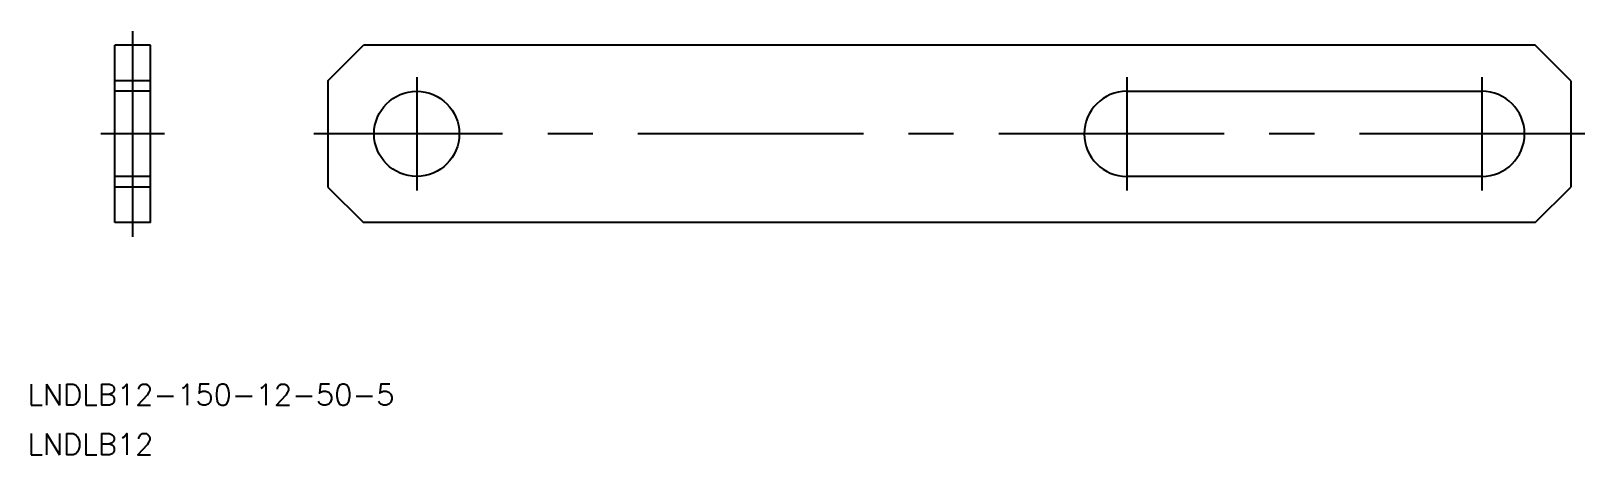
# Model space of a CAD drawing. Extents: x -54 to 164, y -45 to 14.
import ezdxf

# ---------------------------------------------------------------- set-up
doc = ezdxf.new("R2010")
doc.units = 0
doc.linetypes.add('CENTER', pattern=[50.8, 31.75, -6.35, 6.35, -6.35])
doc.linetypes.add('DASHED', pattern=[19.05, 12.7, -6.35])
doc.layers.get('0').update_dxf_attribs({"linetype": 'CONTINUOUS'})
doc.layers.add('CENTER', color=1, linetype='CENTER')
doc.styles.get("Standard").update_dxf_attribs({"font": 'txt.shx', "height": 3, "bigfont": 'bigfont.shx'})

msp = doc.modelspace()

# ---------------------------------------------------------------- linework, layer by layer
at = {"color": 7, "linetype": 'CONTINUOUS'}
for p, q in [((-42.5, -12.5), (-42.5, 12.5)), ((-37.5, 12.5), (-42.5, 12.5)), ((-37.5, -12.5), (-37.5, 12.5)), ((-12.5, 7.5), (-7.5, 12.5)), ((157.5, 12.5), (-7.5, 12.5)), ((162.5, 7.5), (157.5, 12.5)), ((-37.5, 7.5), (-42.5, 7.5)), ((-12.5, 7.5), (-12.5, -7.5)), ((162.5, 7.5), (162.5, -7.5)), ((100, 6), (150, 6)), ((150, -6), (100, -6)), ((-37.5, -7.5), (-42.5, -7.5)), ((-12.5, -7.5), (-7.5, -12.5)), ((157.5, -12.5), (162.5, -7.5)), ((-37.5, -12.5), (-42.5, -12.5)), ((157.5, -12.5), (-7.5, -12.5))]:
    msp.add_line(p, q, dxfattribs=at)
at = {"color": 3, "linetype": 'DASHED'}
for p, q in [((-37.5, 6), (-42.5, 6)), ((-37.5, -6), (-42.5, -6))]:
    msp.add_line(p, q, dxfattribs=at)
at = {"color": 7, "linetype": 'CONTINUOUS'}
msp.add_circle((0, 0), 6, dxfattribs=at)
for centre, start, end in [((100, 0), 90, 270), ((150, 0), 270, 90)]:
    msp.add_arc(centre, 6, start, end, dxfattribs=at)
at = {"layer": 'CENTER', "color": 1, "linetype": 'CENTER'}
for p, q in [((-40, 14.5), (-40, -14.5)), ((0, 8), (0, -8)), ((100, 8), (100, -8)), ((150, 8), (150, -8)), ((-35.5, 0), (-44.5, 0)), ((164.5, 0), (-14.5, 0))]:
    msp.add_line(p, q, dxfattribs=at)

# ---------------------------------------------------------------- texts
at = {"color": 7, "linetype": 'CONTINUOUS'}
for s, p in [('LNDLB12-150-12-50-5', (-54.82, -38.27)), ('LNDLB12', (-54.82, -45.27))]:
    msp.add_text(s, height=3, dxfattribs=at).set_placement(p)

doc.saveas('drawing.dxf')
